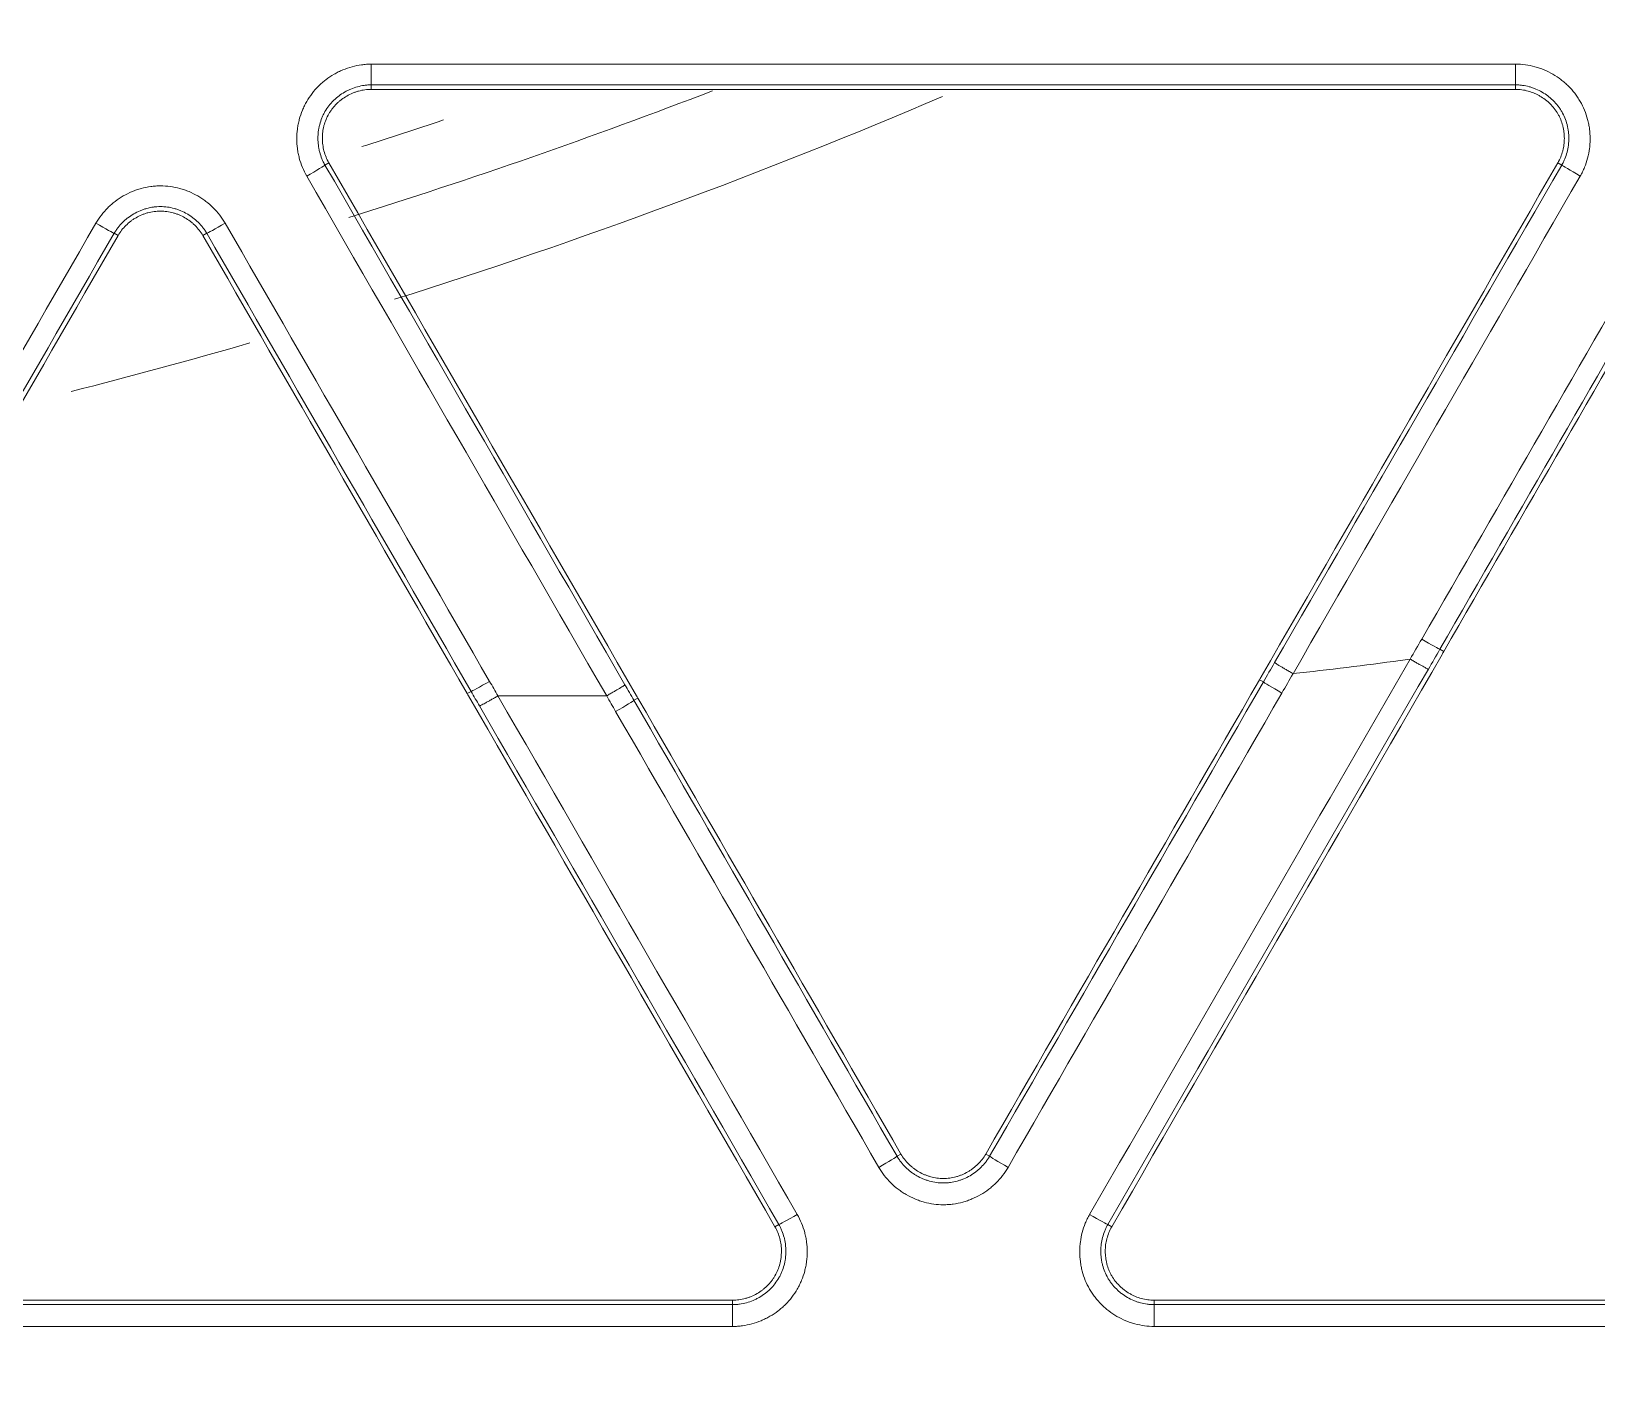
# Model space of a CAD drawing. Header units: inches. Extents: x 405346 to 489838, y -25612 to 14934.
# Drawn here: x 467276.38 to 467311.37, y 4169.78 to 4199.86 of the extents above; entities that cross this region are included whole.
import ezdxf

# ---------------------------------------------------------------- set-up
doc = ezdxf.new("R2010")
doc.units = ezdxf.units.IN
doc.header["$LTSCALE"] = 200
doc.header["$MEASUREMENT"] = 0
doc.layers.add('SS-EQ', color=2, linetype='Continuous', lineweight=20)

# ---------------------------------------------------------------- blocks, each defined once
blk = doc.blocks.new('4way무풍')
at = {"layer": 'SS-EQ'}
for p, q in [((39.708, -122.758), (39.708, -122.858)), ((65.283, -122.858), (65.283, -122.758)), ((38.76, -124.5), (38.674, -124.549)), ((66.317, -124.549), (66.23, -124.5)), ((34.049, -126.125), (33.962, -126.075)), ((36.031, -126.075), (35.945, -126.125)), ((63.594, -135.368), (63.681, -135.418)), ((59.648, -136.1), (59.562, -136.05)), ((41.941, -136.311), (41.854, -136.361)), ((45.579, -136.51), (45.666, -136.46)), ((51.461, -146.698), (51.547, -146.648)), ((53.443, -146.648), (53.529, -146.698)), ((48.732, -148.274), (48.819, -148.224)), ((56.172, -148.223), (56.258, -148.274)), ((47.784, -150.014), (47.784, -149.915)), ((57.206, -149.915), (57.206, -150.014))]:
    blk.add_line(p, q, dxfattribs=at)
for radius, start, end in [(131.692, 287.32191, 291.06737), (133.744, 287.50551, 293.10298), (130.269, 287.64834, 288.49319), (133.744, 284.28619, 286.05855)]:
    blk.add_arc((0, 0), radius, start, end, dxfattribs=at)
for centre, major_axis, ratio, start_param, end_param in [((39.708, -122.284), (0, 0.474), 0.004286, 3.1765, 4.689929), ((65.282, -122.284), (0, -0.474), 0.007271, 0.034908, 1.549578), ((38.263, -124.786), (-0.41, -0.237), 0.021992, 1.56276, 3.106678), ((66.727, -124.786), (-0.41, 0.237), 0.015119, 0.034911, 1.587946), ((33.552, -125.838), (-0.41, 0.237), 0.018567, 1.585556, 3.10668), ((36.441, -125.838), (-0.41, -0.237), 0.022134, 0.034915, 1.56241), ((63.184, -135.131), (0.41, -0.237), 0.017821, 4.729881, 6.248273), ((42.351, -136.074), (-0.41, -0.237), 0.024061, 0.034917, 1.561555), ((60.058, -136.336), (0.41, -0.237), 0.0184, 3.176505, 4.729735), ((45.169, -136.747), (0.41, 0.237), 0.024189, 4.703376, 6.248269), ((51.051, -146.934), (-0.41, -0.237), 0.025214, 1.561302, 3.106675), ((53.939, -146.934), (-0.41, 0.237), 0.020582, 0.034914, 1.588045), ((49.228, -147.986), (-0.41, -0.237), 0.025309, 0.034918, 1.561003), ((55.762, -147.986), (-0.41, 0.237), 0.020579, 1.588175, 3.106679), ((47.784, -150.488), (0, 0.474), 0.00394, 4.685152, 6.248323), ((57.206, -150.488), (0, -0.474), 0.00477, 1.543991, 3.106759)]:
    blk.add_ellipse(centre, major_axis=major_axis, ratio=ratio, start_param=start_param, end_param=end_param, dxfattribs=at)
for points, knots in [([(346.359, 0), (346.359, -27.812), (346.359, -55.624), (346.359, -97.341), (346.359, -111.247), (346.359, -139.059), (346.359, -152.965), (346.359, -180.777), (346.359, -194.683), (346.359, -222.494), (346.359, -236.4), (346.359, -257.259), (346.358, -264.212), (346.359, -272.903), (346.359, -274.641), (346.359, -277.249), (346.359, -278.118), (346.358, -279.856), (346.358, -280.725), (346.358, -282.029), (346.358, -282.463), (346.358, -283.333), (346.359, -283.767), (346.359, -284.419), (346.359, -284.636), (346.359, -285.071), (346.358, -285.288), (346.355, -285.723), (346.353, -285.94), (346.346, -286.374), (346.341, -286.592), (346.322, -287.243), (346.305, -287.678), (346.262, -288.546), (346.236, -288.98), (346.174, -289.849), (346.138, -290.283), (346.078, -290.934), (346.057, -291.151), (346.012, -291.585), (345.894, -292.666), (345.748, -293.741), (345.479, -295.45), (345.327, -296.299), (344.817, -298.834), (344.407, -300.505), (343.687, -302.982), (343.172, -304.624), (342.294, -307.059), (341.638, -308.663), (341.119, -309.858), (340.941, -310.256), (340.714, -310.751), (340.668, -310.85), (340.576, -311.047), (340.437, -311.343), (339.919, -312.422), (339.029, -314.158), (338.177, -315.66), (336.854, -317.881), (335.912, -319.32), (334.41, -321.418), (333.379, -322.796), (331.741, -324.801), (330.589, -326.095), (329.702, -327.051), (329.403, -327.366), (329.024, -327.758), (328.947, -327.836), (328.795, -327.992), (328.566, -328.224), (327.719, -329.07), (326.303, -330.412), (324.35, -332.111), (322.332, -333.722), (320.944, -334.738), (319.535, -335.724), (318.819, -336.202), (317.367, -337.13), (315.893, -338.028), (314.376, -338.866), (313.222, -339.473), (312.835, -339.671), (312.249, -339.963), (312.054, -340.059), (311.662, -340.249), (309.896, -341.094), (308.103, -341.848), (305.68, -342.75), (304.055, -343.316), (302.408, -343.813), (299.923, -344.506), (298.245, -344.898), (295.697, -345.382), (294.842, -345.525), (293.766, -345.682), (293.551, -345.712), (293.12, -345.771), (292.903, -345.799), (292.254, -345.88), (291.821, -345.929), (290.523, -346.062), (289.657, -346.132), (288.357, -346.21), (287.924, -346.232), (287.057, -346.265), (286.624, -346.277), (285.974, -346.288), (285.757, -346.291), (285.323, -346.293), (285.107, -346.294), (284.673, -346.294), (284.456, -346.294), (284.023, -346.294), (283.806, -346.293), (283.156, -346.293), (282.722, -346.293), (281.855, -346.293), (281.421, -346.293), (280.121, -346.293), (279.253, -346.294), (277.519, -346.294), (276.652, -346.294), (274.051, -346.294), (272.316, -346.294), (267.113, -346.294), (263.645, -346.293), (256.708, -346.293), (253.239, -346.294), (242.833, -346.294), (235.896, -346.294), (222.022, -346.294), (215.084, -346.294), (194.273, -346.294), (180.399, -346.294), (152.65, -346.294), (138.775, -346.294), (111.027, -346.294), (97.152, -346.294), (69.404, -346.294), (55.529, -346.294), (34.718, -346.294), (27.78, -346.294), (13.906, -346.294), (6.969, -346.294), (0.032, -346.294)], [0, 0, 0, 0, 0.125, 0.125, 0.1875, 0.1875, 0.25, 0.25, 0.3125, 0.3125, 0.375, 0.375, 0.40625, 0.40625, 0.414063, 0.414063, 0.417969, 0.417969, 0.421875, 0.421875, 0.423828, 0.423828, 0.425781, 0.425781, 0.426758, 0.426758, 0.427734, 0.427734, 0.428711, 0.428711, 0.429688, 0.429688, 0.431641, 0.431641, 0.433594, 0.433594, 0.435547, 0.435547, 0.436523, 0.436523, 0.4375, 0.441406, 0.441406, 0.445313, 0.445313, 0.453125, 0.453125, 0.457031, 0.460938, 0.464844, 0.464844, 0.466797, 0.466797, 0.467285, 0.467285, 0.467773, 0.46875, 0.472656, 0.476563, 0.476563, 0.484375, 0.484375, 0.488281, 0.492188, 0.496094, 0.496094, 0.498047, 0.498047, 0.498535, 0.498535, 0.499023, 0.5, 0.503906, 0.507813, 0.511719, 0.515625, 0.515625, 0.519531, 0.519531, 0.523438, 0.527344, 0.527344, 0.529297, 0.529297, 0.530273, 0.530273, 0.53125, 0.539063, 0.539063, 0.542969, 0.546875, 0.546875, 0.554688, 0.554688, 0.558594, 0.558594, 0.55957, 0.55957, 0.560547, 0.560547, 0.5625, 0.5625, 0.566406, 0.566406, 0.568359, 0.568359, 0.570313, 0.570313, 0.571289, 0.571289, 0.572266, 0.572266, 0.573242, 0.573242, 0.574219, 0.574219, 0.576172, 0.576172, 0.578125, 0.578125, 0.582031, 0.582031, 0.585938, 0.585938, 0.59375, 0.59375, 0.609375, 0.609375, 0.625, 0.625, 0.65625, 0.65625, 0.6875, 0.6875, 0.75, 0.75, 0.8125, 0.8125, 0.875, 0.875, 0.9375, 0.9375, 0.96875, 0.96875, 1, 1, 1, 1]), ([(0.032, -345.099), (6.961, -345.099), (13.891, -345.099), (27.75, -345.099), (34.679, -345.099), (55.467, -345.099), (69.326, -345.098), (97.044, -345.098), (110.903, -345.097), (138.621, -345.096), (152.48, -345.096), (180.197, -345.094), (194.056, -345.092), (214.845, -345.09), (221.774, -345.089), (235.633, -345.086), (242.562, -345.085), (256.421, -345.082), (263.351, -345.081), (272.013, -345.079), (273.745, -345.079), (276.343, -345.079), (277.21, -345.078), (278.942, -345.078), (279.808, -345.077), (281.107, -345.076), (281.541, -345.076), (282.407, -345.076), (282.84, -345.076), (283.706, -345.076), (284.139, -345.076), (284.789, -345.074), (285.005, -345.074), (285.438, -345.071), (285.655, -345.069), (286.304, -345.06), (286.737, -345.049), (287.602, -345.017), (288.034, -344.997), (289.33, -344.922), (290.194, -344.853), (291.488, -344.722), (291.92, -344.673), (292.566, -344.593), (292.782, -344.566), (293.212, -344.508), (294.286, -344.358), (295.351, -344.18), (297.891, -343.699), (299.563, -343.307), (302.039, -342.615), (303.679, -342.118), (305.297, -341.551), (307.709, -340.648), (309.296, -339.976), (311.056, -339.138), (311.349, -338.996), (311.641, -338.853), (311.836, -338.756), (311.933, -338.707), (312.418, -338.464), (312.803, -338.265), (313.951, -337.656), (314.704, -337.236), (316.19, -336.364), (316.921, -335.913), (318.363, -334.982), (319.073, -334.502), (320.472, -333.511), (321.849, -332.491), (323.849, -330.872), (325.784, -329.163), (327.03, -327.964), (327.795, -327.195), (327.947, -327.041), (328.25, -326.729), (328.401, -326.573), (328.849, -326.102), (329.145, -325.785), (330.019, -324.826), (331.153, -323.527), (332.763, -321.515), (333.776, -320.132), (334.759, -318.728), (335.235, -318.016), (336.157, -316.57), (336.603, -315.837), (337.465, -314.35), (338.296, -312.842), (339.065, -311.291), (339.481, -310.406), (339.527, -310.308), (339.618, -310.111), (339.754, -309.815), (340.065, -309.123), (340.322, -308.527), (340.821, -307.331), (341.451, -305.727), (342.288, -303.291), (342.776, -301.648), (343.454, -299.169), (343.836, -297.496), (344.302, -294.959), (344.439, -294.108), (344.619, -292.825), (344.702, -292.181), (344.786, -291.427), (344.82, -291.104), (344.842, -290.888), (344.853, -290.779), (344.946, -289.807), (345.01, -288.942), (345.078, -287.644), (345.096, -287.212), (345.116, -286.563), (345.122, -286.347), (345.13, -285.914), (345.133, -285.698), (345.138, -285.266), (345.139, -285.049), (345.14, -284.617), (345.14, -284.4), (345.141, -283.752), (345.141, -283.319), (345.141, -282.67), (345.141, -282.454), (345.141, -282.021), (345.141, -281.805), (345.142, -281.156), (345.142, -280.724), (345.143, -279.426), (345.143, -278.561), (345.144, -276.831), (345.144, -275.966), (345.145, -273.37), (345.145, -271.64), (345.146, -262.989), (345.148, -256.069), (345.152, -235.306), (345.154, -221.465), (345.157, -193.782), (345.159, -179.94), (345.161, -152.257), (345.161, -138.416), (345.162, -110.732), (345.163, -69.208), (345.164, -27.683), (345.164, 0)], [0, 0, 0, 0, 0.03125, 0.03125, 0.0625, 0.0625, 0.125, 0.125, 0.1875, 0.1875, 0.25, 0.25, 0.3125, 0.3125, 0.34375, 0.34375, 0.375, 0.375, 0.40625, 0.40625, 0.414063, 0.414063, 0.417969, 0.417969, 0.421875, 0.421875, 0.423828, 0.423828, 0.425781, 0.425781, 0.427734, 0.427734, 0.428711, 0.428711, 0.429688, 0.429688, 0.431641, 0.431641, 0.433594, 0.433594, 0.4375, 0.4375, 0.439453, 0.439453, 0.44043, 0.44043, 0.441406, 0.445313, 0.445313, 0.453125, 0.453125, 0.457031, 0.460938, 0.460938, 0.46875, 0.46875, 0.469727, 0.470215, 0.470215, 0.470703, 0.470703, 0.472656, 0.472656, 0.476563, 0.476563, 0.480469, 0.480469, 0.484375, 0.484375, 0.488281, 0.492188, 0.496094, 0.5, 0.5, 0.500977, 0.500977, 0.501953, 0.501953, 0.503906, 0.503906, 0.507813, 0.511719, 0.515625, 0.515625, 0.519531, 0.519531, 0.523438, 0.523438, 0.527344, 0.53125, 0.53125, 0.531738, 0.531738, 0.532227, 0.533203, 0.535156, 0.535156, 0.539063, 0.542969, 0.546875, 0.546875, 0.554688, 0.554688, 0.558594, 0.558594, 0.560547, 0.561523, 0.562012, 0.562012, 0.5625, 0.5625, 0.566406, 0.566406, 0.568359, 0.568359, 0.569336, 0.569336, 0.570313, 0.570313, 0.571289, 0.571289, 0.572266, 0.572266, 0.574219, 0.574219, 0.575195, 0.575195, 0.576172, 0.576172, 0.578125, 0.578125, 0.582031, 0.582031, 0.585938, 0.585938, 0.59375, 0.59375, 0.625, 0.625, 0.6875, 0.6875, 0.75, 0.75, 0.8125, 0.8125, 0.875, 1, 1, 1, 1]), ([(38.265, -124.797), (38.229, -124.733), (38.197, -124.668), (38.142, -124.534), (38.119, -124.465), (38.091, -124.36), (38.083, -124.324), (38.072, -124.271), (38.069, -124.252), (38.063, -124.216), (38.06, -124.198), (38.049, -124.108), (38.04, -123.963), (38.049, -123.818), (38.06, -123.728), (38.063, -123.71), (38.069, -123.673), (38.072, -123.655), (38.083, -123.602), (38.091, -123.566), (38.118, -123.461), (38.141, -123.393), (38.183, -123.292), (38.197, -123.259), (38.23, -123.193), (38.247, -123.161), (38.302, -123.066), (38.383, -122.946), (38.479, -122.837), (38.543, -122.773), (38.556, -122.76), (38.583, -122.735), (38.597, -122.723), (38.638, -122.687), (38.666, -122.664), (38.753, -122.598), (38.813, -122.558), (38.908, -122.503), (38.956, -122.477), (39.005, -122.454), (39.038, -122.439), (39.055, -122.431), (39.14, -122.396), (39.277, -122.349), (39.419, -122.32), (39.527, -122.305), (39.563, -122.301), (39.636, -122.296), (39.673, -122.295), (39.71, -122.295)], [0, 0, 0, 0, 0.0625, 0.0625, 0.125, 0.125, 0.15625, 0.15625, 0.171875, 0.171875, 0.1875, 0.1875, 0.25, 0.3125, 0.3125, 0.328125, 0.328125, 0.34375, 0.34375, 0.375, 0.375, 0.4375, 0.4375, 0.46875, 0.46875, 0.5, 0.5, 0.5625, 0.625, 0.625, 0.640625, 0.640625, 0.65625, 0.65625, 0.6875, 0.6875, 0.75, 0.75, 0.78125, 0.796875, 0.796875, 0.8125, 0.8125, 0.875, 0.9375, 0.9375, 0.96875, 0.96875, 1, 1, 1, 1]), ([(65.286, -122.294), (65.359, -122.294), (65.432, -122.299), (65.575, -122.319), (65.646, -122.333), (65.752, -122.362), (65.786, -122.372), (65.838, -122.39), (65.856, -122.396), (65.89, -122.409), (65.907, -122.416), (65.991, -122.451), (66.121, -122.516), (66.242, -122.596), (66.314, -122.652), (66.329, -122.663), (66.357, -122.686), (66.399, -122.721), (66.439, -122.758), (66.516, -122.835), (66.564, -122.889), (66.63, -122.975), (66.652, -123.005), (66.692, -123.065), (66.712, -123.097), (66.767, -123.191), (66.831, -123.322), (66.877, -123.459), (66.9, -123.547), (66.904, -123.565), (66.912, -123.601), (66.916, -123.619), (66.927, -123.672), (66.933, -123.708), (66.946, -123.816), (66.951, -123.889), (66.951, -123.998), (66.949, -124.052), (66.945, -124.107), (66.942, -124.143), (66.94, -124.161), (66.928, -124.252), (66.9, -124.395), (66.854, -124.532), (66.813, -124.633), (66.798, -124.666), (66.766, -124.732), (66.749, -124.764), (66.73, -124.796)], [0, 0, 0, 0, 0.0625, 0.0625, 0.125, 0.125, 0.15625, 0.15625, 0.171875, 0.171875, 0.1875, 0.1875, 0.25, 0.3125, 0.3125, 0.328125, 0.328125, 0.34375, 0.375, 0.375, 0.4375, 0.4375, 0.46875, 0.46875, 0.5, 0.5, 0.5625, 0.625, 0.625, 0.640625, 0.640625, 0.65625, 0.65625, 0.6875, 0.6875, 0.75, 0.75, 0.78125, 0.796875, 0.796875, 0.8125, 0.8125, 0.875, 0.9375, 0.9375, 0.96875, 0.96875, 1, 1, 1, 1]), ([(39.708, -122.758), (39.705, -122.758), (39.701, -122.758), (39.695, -122.758), (39.685, -122.758), (39.675, -122.758), (39.655, -122.759), (39.642, -122.76), (39.603, -122.762), (39.577, -122.765), (39.499, -122.776), (39.398, -122.797), (39.3, -122.831), (39.239, -122.856), (39.227, -122.861), (39.203, -122.872), (39.168, -122.889), (39.134, -122.908), (39.066, -122.947), (39.023, -122.975), (38.961, -123.023), (38.941, -123.039), (38.901, -123.073), (38.882, -123.091), (38.826, -123.146), (38.792, -123.185), (38.728, -123.267), (38.699, -123.31), (38.66, -123.378), (38.648, -123.401), (38.625, -123.448), (38.614, -123.472), (38.585, -123.544), (38.569, -123.593), (38.549, -123.669), (38.54, -123.707), (38.533, -123.745), (38.529, -123.771), (38.527, -123.784), (38.519, -123.849), (38.513, -123.953), (38.519, -124.056), (38.529, -124.134), (38.533, -124.16), (38.543, -124.211), (38.549, -124.237), (38.569, -124.312), (38.585, -124.361), (38.615, -124.433), (38.631, -124.469), (38.651, -124.509), (38.662, -124.529), (38.667, -124.538), (38.67, -124.544), (38.672, -124.547), (38.674, -124.549)], [0, 0, 0, 0, 0.003906, 0.003906, 0.007812, 0.015625, 0.015625, 0.03125, 0.03125, 0.0625, 0.0625, 0.125, 0.1875, 0.1875, 0.203125, 0.203125, 0.21875, 0.25, 0.25, 0.3125, 0.3125, 0.34375, 0.34375, 0.375, 0.375, 0.4375, 0.4375, 0.5, 0.5, 0.53125, 0.53125, 0.5625, 0.5625, 0.625, 0.625, 0.65625, 0.671875, 0.671875, 0.6875, 0.6875, 0.75, 0.8125, 0.8125, 0.84375, 0.84375, 0.875, 0.875, 0.9375, 0.9375, 0.96875, 0.984375, 0.992188, 0.996094, 0.996094, 1, 1, 1, 1]), ([(66.317, -124.549), (66.318, -124.547), (66.32, -124.544), (66.323, -124.538), (66.328, -124.529), (66.333, -124.521), (66.342, -124.503), (66.348, -124.492), (66.365, -124.456), (66.376, -124.432), (66.405, -124.36), (66.438, -124.262), (66.458, -124.16), (66.466, -124.095), (66.467, -124.082), (66.47, -124.056), (66.471, -124.043), (66.473, -124.003), (66.474, -123.978), (66.474, -123.9), (66.471, -123.848), (66.461, -123.771), (66.457, -123.745), (66.447, -123.693), (66.441, -123.668), (66.421, -123.592), (66.405, -123.543), (66.366, -123.447), (66.343, -123.4), (66.304, -123.332), (66.29, -123.31), (66.261, -123.267), (66.245, -123.246), (66.198, -123.184), (66.163, -123.145), (66.108, -123.091), (66.079, -123.064), (66.049, -123.039), (66.029, -123.022), (66.019, -123.014), (65.967, -122.975), (65.88, -122.917), (65.787, -122.871), (65.715, -122.841), (65.69, -122.831), (65.641, -122.814), (65.616, -122.806), (65.541, -122.786), (65.49, -122.775), (65.413, -122.765), (65.374, -122.761), (65.328, -122.759), (65.306, -122.758), (65.296, -122.758), (65.289, -122.758), (65.286, -122.758), (65.283, -122.758)], [0, 0, 0, 0, 0.003906, 0.003906, 0.007812, 0.015625, 0.015625, 0.03125, 0.03125, 0.0625, 0.0625, 0.125, 0.1875, 0.1875, 0.203125, 0.203125, 0.21875, 0.21875, 0.25, 0.25, 0.3125, 0.3125, 0.34375, 0.34375, 0.375, 0.375, 0.4375, 0.4375, 0.5, 0.5, 0.53125, 0.53125, 0.5625, 0.5625, 0.625, 0.625, 0.65625, 0.671875, 0.671875, 0.6875, 0.6875, 0.75, 0.8125, 0.8125, 0.84375, 0.84375, 0.875, 0.875, 0.9375, 0.9375, 0.96875, 0.984375, 0.992187, 0.996094, 0.996094, 1, 1, 1, 1]), ([(38.76, -124.5), (38.736, -124.458), (38.715, -124.415), (38.679, -124.326), (38.649, -124.236), (38.631, -124.143), (38.622, -124.071), (38.619, -124.047), (38.616, -124), (38.616, -123.976), (38.616, -123.904), (38.619, -123.857), (38.628, -123.786), (38.631, -123.763), (38.641, -123.715), (38.646, -123.692), (38.664, -123.623), (38.694, -123.532), (38.736, -123.447), (38.772, -123.385), (38.785, -123.364), (38.812, -123.324), (38.826, -123.305), (38.869, -123.249), (38.901, -123.213), (38.951, -123.163), (38.978, -123.139), (39.005, -123.116), (39.024, -123.101), (39.033, -123.093), (39.081, -123.057), (39.16, -123.004), (39.246, -122.962), (39.312, -122.934), (39.334, -122.926), (39.38, -122.91), (39.402, -122.903), (39.471, -122.884), (39.518, -122.874), (39.612, -122.861), (39.66, -122.858), (39.708, -122.858)], [0, 0, 0, 0, 0.0625, 0.0625, 0.125, 0.1875, 0.1875, 0.21875, 0.21875, 0.25, 0.25, 0.3125, 0.3125, 0.34375, 0.34375, 0.375, 0.375, 0.4375, 0.5, 0.5, 0.53125, 0.53125, 0.5625, 0.5625, 0.625, 0.625, 0.65625, 0.671875, 0.671875, 0.6875, 0.6875, 0.75, 0.8125, 0.8125, 0.84375, 0.84375, 0.875, 0.875, 0.9375, 0.9375, 1, 1, 1, 1]), ([(65.283, -122.858), (65.331, -122.858), (65.379, -122.861), (65.473, -122.874), (65.566, -122.894), (65.657, -122.925), (65.712, -122.948), (65.723, -122.953), (65.745, -122.963), (65.777, -122.978), (65.809, -122.995), (65.87, -123.031), (65.91, -123.057), (65.967, -123.1), (65.985, -123.115), (66.022, -123.147), (66.039, -123.163), (66.09, -123.214), (66.153, -123.285), (66.206, -123.364), (66.242, -123.426), (66.254, -123.447), (66.275, -123.49), (66.284, -123.512), (66.311, -123.578), (66.326, -123.623), (66.344, -123.692), (66.352, -123.727), (66.358, -123.762), (66.362, -123.786), (66.364, -123.798), (66.372, -123.858), (66.378, -123.953), (66.372, -124.048), (66.363, -124.119), (66.359, -124.142), (66.35, -124.19), (66.344, -124.213), (66.326, -124.282), (66.311, -124.327), (66.275, -124.415), (66.254, -124.458), (66.23, -124.5)], [0, 0, 0, 0, 0.0625, 0.0625, 0.125, 0.1875, 0.1875, 0.203125, 0.203125, 0.21875, 0.25, 0.25, 0.3125, 0.3125, 0.34375, 0.34375, 0.375, 0.375, 0.4375, 0.5, 0.5, 0.53125, 0.53125, 0.5625, 0.5625, 0.625, 0.625, 0.65625, 0.671875, 0.671875, 0.6875, 0.6875, 0.75, 0.8125, 0.8125, 0.84375, 0.84375, 0.875, 0.875, 0.9375, 0.9375, 1, 1, 1, 1]), ([(33.554, -125.849), (33.591, -125.786), (33.631, -125.725), (33.72, -125.611), (33.768, -125.556), (33.845, -125.48), (33.872, -125.455), (33.913, -125.419), (33.927, -125.407), (33.956, -125.384), (33.97, -125.372), (34.042, -125.317), (34.163, -125.237), (34.293, -125.172), (34.378, -125.137), (34.395, -125.13), (34.429, -125.117), (34.446, -125.111), (34.498, -125.093), (34.532, -125.083), (34.637, -125.054), (34.708, -125.04), (34.816, -125.025), (34.852, -125.021), (34.925, -125.016), (34.962, -125.015), (35.071, -125.015), (35.216, -125.025), (35.358, -125.054), (35.446, -125.078), (35.464, -125.083), (35.499, -125.094), (35.516, -125.099), (35.568, -125.117), (35.602, -125.13), (35.703, -125.172), (35.767, -125.204), (35.862, -125.258), (35.908, -125.287), (35.953, -125.318), (35.983, -125.339), (35.998, -125.35), (36.07, -125.406), (36.18, -125.501), (36.276, -125.609), (36.343, -125.696), (36.364, -125.725), (36.405, -125.786), (36.425, -125.817), (36.443, -125.849)], [0, 0, 0, 0, 0.0625, 0.0625, 0.125, 0.125, 0.15625, 0.15625, 0.171875, 0.171875, 0.1875, 0.1875, 0.25, 0.3125, 0.3125, 0.328125, 0.328125, 0.34375, 0.34375, 0.375, 0.375, 0.4375, 0.4375, 0.46875, 0.46875, 0.5, 0.5, 0.5625, 0.625, 0.625, 0.640625, 0.640625, 0.65625, 0.65625, 0.6875, 0.6875, 0.75, 0.75, 0.78125, 0.796875, 0.796875, 0.8125, 0.8125, 0.875, 0.9375, 0.9375, 0.96875, 0.96875, 1, 1, 1, 1]), ([(36.031, -126.075), (36.03, -126.072), (36.028, -126.069), (36.025, -126.064), (36.019, -126.055), (36.014, -126.047), (36.004, -126.03), (35.997, -126.019), (35.975, -125.986), (35.959, -125.965), (35.912, -125.904), (35.843, -125.826), (35.764, -125.758), (35.712, -125.718), (35.701, -125.711), (35.68, -125.695), (35.648, -125.673), (35.615, -125.653), (35.547, -125.614), (35.501, -125.591), (35.429, -125.561), (35.404, -125.551), (35.355, -125.534), (35.33, -125.526), (35.254, -125.506), (35.203, -125.495), (35.101, -125.481), (35.049, -125.478), (34.971, -125.478), (34.944, -125.479), (34.892, -125.482), (34.866, -125.485), (34.789, -125.495), (34.738, -125.506), (34.663, -125.526), (34.626, -125.538), (34.589, -125.551), (34.565, -125.561), (34.552, -125.566), (34.492, -125.591), (34.399, -125.637), (34.312, -125.695), (34.25, -125.742), (34.23, -125.758), (34.19, -125.793), (34.171, -125.811), (34.116, -125.866), (34.081, -125.904), (34.034, -125.966), (34.011, -125.997), (33.986, -126.036), (33.974, -126.055), (33.969, -126.064), (33.966, -126.069), (33.964, -126.072), (33.962, -126.075)], [0, 0, 0, 0, 0.003906, 0.003906, 0.007812, 0.015625, 0.015625, 0.03125, 0.03125, 0.0625, 0.0625, 0.125, 0.1875, 0.1875, 0.203125, 0.203125, 0.21875, 0.25, 0.25, 0.3125, 0.3125, 0.34375, 0.34375, 0.375, 0.375, 0.4375, 0.4375, 0.5, 0.5, 0.53125, 0.53125, 0.5625, 0.5625, 0.625, 0.625, 0.65625, 0.671875, 0.671875, 0.6875, 0.6875, 0.75, 0.8125, 0.8125, 0.84375, 0.84375, 0.875, 0.875, 0.9375, 0.9375, 0.96875, 0.984375, 0.992187, 0.996094, 0.996094, 1, 1, 1, 1]), ([(34.049, -126.125), (34.073, -126.083), (34.1, -126.043), (34.159, -125.968), (34.222, -125.897), (34.294, -125.835), (34.351, -125.791), (34.37, -125.777), (34.41, -125.751), (34.431, -125.738), (34.492, -125.702), (34.535, -125.681), (34.601, -125.654), (34.623, -125.645), (34.669, -125.63), (34.692, -125.622), (34.761, -125.604), (34.854, -125.585), (34.949, -125.578), (35.021, -125.578), (35.045, -125.579), (35.093, -125.582), (35.117, -125.585), (35.187, -125.594), (35.234, -125.604), (35.302, -125.623), (35.336, -125.633), (35.37, -125.646), (35.393, -125.654), (35.404, -125.659), (35.459, -125.682), (35.545, -125.724), (35.624, -125.777), (35.681, -125.82), (35.699, -125.835), (35.736, -125.867), (35.753, -125.883), (35.804, -125.933), (35.836, -125.969), (35.894, -126.044), (35.92, -126.083), (35.945, -126.125)], [0, 0, 0, 0, 0.0625, 0.0625, 0.125, 0.1875, 0.1875, 0.21875, 0.21875, 0.25, 0.25, 0.3125, 0.3125, 0.34375, 0.34375, 0.375, 0.375, 0.4375, 0.5, 0.5, 0.53125, 0.53125, 0.5625, 0.5625, 0.625, 0.625, 0.65625, 0.671875, 0.671875, 0.6875, 0.6875, 0.75, 0.8125, 0.8125, 0.84375, 0.84375, 0.875, 0.875, 0.9375, 0.9375, 1, 1, 1, 1]), ([(59.898, -135.666), (59.899, -135.667), (59.902, -135.67), (59.914, -135.678), (59.922, -135.683), (59.943, -135.697), (59.956, -135.705), (59.986, -135.723), (60.004, -135.734), (60.042, -135.757), (60.063, -135.769), (60.107, -135.796), (60.131, -135.81), (60.18, -135.838), (60.206, -135.853), (60.258, -135.884), (60.285, -135.899), (60.311, -135.914)], [0, 0, 0, 0, 0.125, 0.125, 0.25, 0.25, 0.375, 0.375, 0.5, 0.5, 0.625, 0.625, 0.75, 0.75, 0.875, 0.875, 1, 1, 1, 1]), ([(62.929, -135.589), (62.855, -135.599), (61.984, -135.72), (61.112, -135.827), (60.311, -135.914)], [0, 0, 0, 0, 0.08431, 1, 1, 1, 1]), ([(62.928, -135.59), (62.954, -135.605), (62.98, -135.62), (63.031, -135.649), (63.056, -135.663), (63.104, -135.69), (63.127, -135.704), (63.171, -135.728), (63.191, -135.739), (63.229, -135.76), (63.246, -135.769), (63.276, -135.786), (63.289, -135.793), (63.31, -135.804), (63.319, -135.808), (63.331, -135.814), (63.334, -135.815), (63.335, -135.815)], [0, 0, 0, 0, 0.125, 0.125, 0.25, 0.25, 0.375, 0.375, 0.5, 0.5, 0.625, 0.625, 0.75, 0.75, 0.875, 0.875, 1, 1, 1, 1]), ([(60.312, -135.914), (60.312, -135.914), (60.311, -135.914), (60.228, -136.059), (60.145, -136.203), (60.061, -136.348)], [0, 0, 0, 0, 0.000079, 0.000079, 1, 1, 1, 1]), ([(42.128, -136.636), (42.13, -136.636), (42.133, -136.635), (42.146, -136.629), (42.155, -136.625), (42.176, -136.614), (42.189, -136.607), (42.22, -136.591), (42.237, -136.582), (42.275, -136.561), (42.296, -136.549), (42.34, -136.525), (42.363, -136.512), (42.412, -136.485), (42.437, -136.47), (42.488, -136.441), (42.514, -136.426), (42.54, -136.411)], [0, 0, 0, 0, 0.125, 0.125, 0.25, 0.25, 0.375, 0.375, 0.5, 0.5, 0.625, 0.625, 0.75, 0.75, 0.875, 0.875, 1, 1, 1, 1]), ([(44.97, -136.411), (44.744, -136.411), (43.934, -136.411), (43.124, -136.411), (42.54, -136.411)], [0, 0, 0, 0, 0.279827, 1, 1, 1, 1]), ([(45.378, -136.162), (45.378, -136.164), (45.375, -136.166), (45.364, -136.174), (45.355, -136.18), (45.335, -136.193), (45.322, -136.202), (45.292, -136.22), (45.275, -136.231), (45.237, -136.254), (45.217, -136.266), (45.172, -136.292), (45.149, -136.306), (45.1, -136.335), (45.075, -136.35), (45.023, -136.38), (44.997, -136.396), (44.97, -136.411)], [0, 0, 0, 0, 0.125, 0.125, 0.25, 0.25, 0.375, 0.375, 0.5, 0.5, 0.625, 0.625, 0.75, 0.75, 0.875, 0.875, 1, 1, 1, 1]), ([(45.171, -136.759), (45.104, -136.643), (45.037, -136.527), (44.97, -136.411), (44.97, -136.411), (44.97, -136.411)], [0, 0, 0, 0, 0.999901, 0.999901, 1, 1, 1, 1]), ([(53.942, -146.947), (53.905, -147.01), (53.864, -147.071), (53.776, -147.185), (53.728, -147.24), (53.651, -147.316), (53.624, -147.341), (53.582, -147.377), (53.568, -147.389), (53.54, -147.412), (53.526, -147.424), (53.453, -147.479), (53.333, -147.559), (53.203, -147.624), (53.118, -147.659), (53.101, -147.666), (53.067, -147.679), (53.05, -147.685), (52.998, -147.703), (52.963, -147.713), (52.858, -147.742), (52.788, -147.756), (52.68, -147.771), (52.644, -147.775), (52.571, -147.78), (52.534, -147.781), (52.424, -147.781), (52.28, -147.771), (52.138, -147.742), (52.05, -147.718), (52.032, -147.713), (51.997, -147.702), (51.98, -147.697), (51.928, -147.679), (51.894, -147.666), (51.793, -147.624), (51.728, -147.592), (51.634, -147.537), (51.588, -147.509), (51.543, -147.478), (51.513, -147.456), (51.498, -147.446), (51.425, -147.39), (51.316, -147.295), (51.22, -147.186), (51.153, -147.1), (51.132, -147.071), (51.091, -147.01), (51.071, -146.979), (51.053, -146.947)], [0, 0, 0, 0, 0.0625, 0.0625, 0.125, 0.125, 0.15625, 0.15625, 0.171875, 0.171875, 0.1875, 0.1875, 0.25, 0.3125, 0.3125, 0.328125, 0.328125, 0.34375, 0.34375, 0.375, 0.375, 0.4375, 0.4375, 0.46875, 0.46875, 0.5, 0.5, 0.5625, 0.625, 0.625, 0.640625, 0.640625, 0.65625, 0.65625, 0.6875, 0.6875, 0.75, 0.75, 0.78125, 0.796875, 0.796875, 0.8125, 0.8125, 0.875, 0.9375, 0.9375, 0.96875, 0.96875, 1, 1, 1, 1]), ([(51.461, -146.698), (51.463, -146.701), (51.464, -146.704), (51.468, -146.709), (51.473, -146.718), (51.478, -146.726), (51.488, -146.743), (51.495, -146.754), (51.518, -146.786), (51.533, -146.808), (51.581, -146.869), (51.65, -146.946), (51.728, -147.014), (51.78, -147.054), (51.791, -147.062), (51.812, -147.077), (51.844, -147.099), (51.878, -147.12), (51.945, -147.159), (51.991, -147.182), (52.063, -147.212), (52.088, -147.221), (52.137, -147.238), (52.162, -147.246), (52.238, -147.267), (52.289, -147.277), (52.391, -147.291), (52.443, -147.295), (52.521, -147.295), (52.548, -147.294), (52.6, -147.29), (52.626, -147.287), (52.703, -147.277), (52.754, -147.266), (52.829, -147.246), (52.866, -147.234), (52.903, -147.221), (52.927, -147.212), (52.939, -147.207), (53, -147.182), (53.093, -147.135), (53.179, -147.078), (53.241, -147.031), (53.262, -147.014), (53.301, -146.98), (53.321, -146.962), (53.376, -146.907), (53.41, -146.868), (53.458, -146.807), (53.481, -146.775), (53.506, -146.737), (53.518, -146.718), (53.523, -146.709), (53.526, -146.703), (53.528, -146.701), (53.529, -146.698)], [0, 0, 0, 0, 0.003906, 0.003906, 0.007812, 0.015625, 0.015625, 0.03125, 0.03125, 0.0625, 0.0625, 0.125, 0.1875, 0.1875, 0.203125, 0.203125, 0.21875, 0.25, 0.25, 0.3125, 0.3125, 0.34375, 0.34375, 0.375, 0.375, 0.4375, 0.4375, 0.5, 0.5, 0.53125, 0.53125, 0.5625, 0.5625, 0.625, 0.625, 0.65625, 0.671875, 0.671875, 0.6875, 0.6875, 0.75, 0.8125, 0.8125, 0.84375, 0.84375, 0.875, 0.875, 0.9375, 0.9375, 0.96875, 0.984375, 0.992187, 0.996094, 0.996094, 1, 1, 1, 1]), ([(53.443, -146.648), (53.419, -146.69), (53.392, -146.73), (53.333, -146.805), (53.27, -146.876), (53.198, -146.939), (53.141, -146.982), (53.122, -146.996), (53.082, -147.023), (53.061, -147.035), (53, -147.071), (52.957, -147.092), (52.891, -147.12), (52.869, -147.128), (52.823, -147.144), (52.8, -147.151), (52.731, -147.17), (52.638, -147.189), (52.543, -147.195), (52.471, -147.195), (52.447, -147.194), (52.399, -147.191), (52.375, -147.189), (52.305, -147.179), (52.258, -147.169), (52.19, -147.15), (52.156, -147.14), (52.122, -147.128), (52.099, -147.119), (52.088, -147.115), (52.033, -147.091), (51.948, -147.049), (51.868, -146.996), (51.811, -146.953), (51.793, -146.938), (51.756, -146.906), (51.739, -146.89), (51.688, -146.84), (51.656, -146.804), (51.598, -146.729), (51.572, -146.69), (51.547, -146.648)], [0, 0, 0, 0, 0.0625, 0.0625, 0.125, 0.1875, 0.1875, 0.21875, 0.21875, 0.25, 0.25, 0.3125, 0.3125, 0.34375, 0.34375, 0.375, 0.375, 0.4375, 0.5, 0.5, 0.53125, 0.53125, 0.5625, 0.5625, 0.625, 0.625, 0.65625, 0.671875, 0.671875, 0.6875, 0.6875, 0.75, 0.8125, 0.8125, 0.84375, 0.84375, 0.875, 0.875, 0.9375, 0.9375, 1, 1, 1, 1]), ([(47.784, -150.014), (47.787, -150.014), (47.791, -150.014), (47.797, -150.014), (47.807, -150.014), (47.817, -150.014), (47.837, -150.013), (47.85, -150.013), (47.889, -150.01), (47.915, -150.007), (47.993, -149.997), (48.094, -149.976), (48.192, -149.942), (48.253, -149.916), (48.265, -149.911), (48.288, -149.9), (48.324, -149.883), (48.358, -149.865), (48.426, -149.826), (48.469, -149.797), (48.531, -149.75), (48.551, -149.733), (48.591, -149.699), (48.61, -149.681), (48.666, -149.626), (48.7, -149.587), (48.763, -149.505), (48.792, -149.462), (48.832, -149.394), (48.844, -149.371), (48.867, -149.324), (48.878, -149.3), (48.907, -149.228), (48.923, -149.179), (48.943, -149.104), (48.952, -149.066), (48.958, -149.028), (48.963, -149.002), (48.964, -148.989), (48.973, -148.924), (48.979, -148.82), (48.973, -148.717), (48.963, -148.639), (48.959, -148.613), (48.949, -148.562), (48.943, -148.536), (48.923, -148.461), (48.907, -148.412), (48.877, -148.34), (48.862, -148.304), (48.841, -148.264), (48.83, -148.243), (48.825, -148.235), (48.822, -148.229), (48.82, -148.226), (48.819, -148.224)], [0, 0, 0, 0, 0.003906, 0.003906, 0.007812, 0.015625, 0.015625, 0.03125, 0.03125, 0.0625, 0.0625, 0.125, 0.1875, 0.1875, 0.203125, 0.203125, 0.21875, 0.25, 0.25, 0.3125, 0.3125, 0.34375, 0.34375, 0.375, 0.375, 0.4375, 0.4375, 0.5, 0.5, 0.53125, 0.53125, 0.5625, 0.5625, 0.625, 0.625, 0.65625, 0.671875, 0.671875, 0.6875, 0.6875, 0.75, 0.8125, 0.8125, 0.84375, 0.84375, 0.875, 0.875, 0.9375, 0.9375, 0.96875, 0.984375, 0.992187, 0.996094, 0.996094, 1, 1, 1, 1]), ([(48.732, -148.274), (48.756, -148.315), (48.777, -148.359), (48.813, -148.447), (48.843, -148.537), (48.861, -148.631), (48.87, -148.702), (48.873, -148.726), (48.876, -148.774), (48.876, -148.797), (48.876, -148.869), (48.873, -148.916), (48.864, -148.987), (48.861, -149.011), (48.851, -149.058), (48.846, -149.081), (48.828, -149.151), (48.798, -149.241), (48.756, -149.326), (48.72, -149.389), (48.707, -149.409), (48.68, -149.449), (48.667, -149.468), (48.623, -149.524), (48.591, -149.56), (48.541, -149.61), (48.514, -149.634), (48.487, -149.657), (48.468, -149.673), (48.459, -149.68), (48.411, -149.716), (48.332, -149.769), (48.246, -149.811), (48.18, -149.839), (48.158, -149.848), (48.112, -149.863), (48.09, -149.87), (48.021, -149.889), (47.974, -149.899), (47.88, -149.912), (47.832, -149.915), (47.784, -149.915)], [0, 0, 0, 0, 0.0625, 0.0625, 0.125, 0.1875, 0.1875, 0.21875, 0.21875, 0.25, 0.25, 0.3125, 0.3125, 0.34375, 0.34375, 0.375, 0.375, 0.4375, 0.5, 0.5, 0.53125, 0.53125, 0.5625, 0.5625, 0.625, 0.625, 0.65625, 0.671875, 0.671875, 0.6875, 0.6875, 0.75, 0.8125, 0.8125, 0.84375, 0.84375, 0.875, 0.875, 0.9375, 0.9375, 1, 1, 1, 1]), ([(49.23, -147.999), (49.267, -148.063), (49.299, -148.128), (49.354, -148.262), (49.377, -148.331), (49.405, -148.436), (49.413, -148.471), (49.424, -148.525), (49.427, -148.543), (49.433, -148.58), (49.435, -148.598), (49.447, -148.688), (49.456, -148.832), (49.447, -148.977), (49.435, -149.068), (49.433, -149.086), (49.427, -149.122), (49.424, -149.14), (49.413, -149.194), (49.405, -149.229), (49.377, -149.334), (49.354, -149.403), (49.313, -149.504), (49.298, -149.537), (49.266, -149.602), (49.249, -149.635), (49.194, -149.73), (49.113, -149.85), (49.017, -149.959), (48.953, -150.023), (48.939, -150.036), (48.913, -150.061), (48.899, -150.073), (48.858, -150.109), (48.829, -150.132), (48.743, -150.198), (48.682, -150.238), (48.588, -150.293), (48.54, -150.319), (48.491, -150.342), (48.457, -150.357), (48.441, -150.365), (48.356, -150.4), (48.219, -150.447), (48.077, -150.476), (47.969, -150.491), (47.933, -150.495), (47.859, -150.5), (47.823, -150.501), (47.786, -150.501)], [0, 0, 0, 0, 0.0625, 0.0625, 0.125, 0.125, 0.15625, 0.15625, 0.171875, 0.171875, 0.1875, 0.1875, 0.25, 0.3125, 0.3125, 0.328125, 0.328125, 0.34375, 0.34375, 0.375, 0.375, 0.4375, 0.4375, 0.46875, 0.46875, 0.5, 0.5, 0.5625, 0.625, 0.625, 0.640625, 0.640625, 0.65625, 0.65625, 0.6875, 0.6875, 0.75, 0.75, 0.78125, 0.796875, 0.796875, 0.8125, 0.8125, 0.875, 0.9375, 0.9375, 0.96875, 0.96875, 1, 1, 1, 1]), ([(57.208, -150.501), (57.135, -150.501), (57.062, -150.496), (56.919, -150.476), (56.848, -150.462), (56.743, -150.433), (56.708, -150.423), (56.656, -150.405), (56.639, -150.399), (56.604, -150.386), (56.587, -150.379), (56.503, -150.344), (56.374, -150.279), (56.253, -150.199), (56.18, -150.143), (56.165, -150.132), (56.137, -150.109), (56.095, -150.074), (56.055, -150.037), (55.978, -149.96), (55.93, -149.906), (55.864, -149.82), (55.842, -149.79), (55.802, -149.73), (55.782, -149.699), (55.727, -149.604), (55.664, -149.473), (55.618, -149.336), (55.594, -149.248), (55.59, -149.23), (55.582, -149.194), (55.578, -149.176), (55.568, -149.123), (55.562, -149.087), (55.548, -148.979), (55.543, -148.906), (55.543, -148.798), (55.545, -148.743), (55.549, -148.689), (55.553, -148.652), (55.555, -148.634), (55.566, -148.543), (55.594, -148.401), (55.64, -148.263), (55.681, -148.162), (55.696, -148.129), (55.728, -148.063), (55.746, -148.031), (55.764, -147.999)], [0, 0, 0, 0, 0.0625, 0.0625, 0.125, 0.125, 0.15625, 0.15625, 0.171875, 0.171875, 0.1875, 0.1875, 0.25, 0.3125, 0.3125, 0.328125, 0.328125, 0.34375, 0.375, 0.375, 0.4375, 0.4375, 0.46875, 0.46875, 0.5, 0.5, 0.5625, 0.625, 0.625, 0.640625, 0.640625, 0.65625, 0.65625, 0.6875, 0.6875, 0.75, 0.75, 0.78125, 0.796875, 0.796875, 0.8125, 0.8125, 0.875, 0.9375, 0.9375, 0.96875, 0.96875, 1, 1, 1, 1]), ([(56.172, -148.223), (56.17, -148.226), (56.168, -148.229), (56.165, -148.235), (56.16, -148.243), (56.156, -148.252), (56.146, -148.27), (56.14, -148.281), (56.123, -148.317), (56.113, -148.34), (56.083, -148.413), (56.051, -148.511), (56.031, -148.613), (56.023, -148.678), (56.021, -148.691), (56.019, -148.717), (56.018, -148.73), (56.015, -148.769), (56.014, -148.795), (56.015, -148.873), (56.018, -148.925), (56.028, -149.002), (56.032, -149.028), (56.042, -149.079), (56.048, -149.105), (56.067, -149.181), (56.084, -149.23), (56.123, -149.326), (56.146, -149.372), (56.185, -149.44), (56.199, -149.463), (56.228, -149.506), (56.243, -149.527), (56.291, -149.588), (56.325, -149.627), (56.381, -149.682), (56.409, -149.708), (56.439, -149.734), (56.46, -149.75), (56.47, -149.758), (56.522, -149.798), (56.609, -149.855), (56.702, -149.902), (56.774, -149.932), (56.798, -149.941), (56.848, -149.958), (56.873, -149.966), (56.948, -149.986), (56.999, -149.997), (57.076, -150.007), (57.115, -150.011), (57.16, -150.014), (57.183, -150.014), (57.193, -150.014), (57.2, -150.014), (57.203, -150.014), (57.206, -150.014)], [0, 0, 0, 0, 0.003906, 0.003906, 0.007813, 0.015625, 0.015625, 0.03125, 0.03125, 0.0625, 0.0625, 0.125, 0.1875, 0.1875, 0.203125, 0.203125, 0.21875, 0.21875, 0.25, 0.25, 0.3125, 0.3125, 0.34375, 0.34375, 0.375, 0.375, 0.4375, 0.4375, 0.5, 0.5, 0.53125, 0.53125, 0.5625, 0.5625, 0.625, 0.625, 0.65625, 0.671875, 0.671875, 0.6875, 0.6875, 0.75, 0.8125, 0.8125, 0.84375, 0.84375, 0.875, 0.875, 0.9375, 0.9375, 0.96875, 0.984375, 0.992187, 0.996094, 0.996094, 1, 1, 1, 1]), ([(57.206, -149.915), (57.158, -149.915), (57.11, -149.912), (57.015, -149.899), (56.922, -149.88), (56.832, -149.849), (56.777, -149.825), (56.766, -149.821), (56.744, -149.811), (56.712, -149.795), (56.68, -149.778), (56.618, -149.743), (56.579, -149.716), (56.522, -149.673), (56.503, -149.658), (56.467, -149.626), (56.449, -149.61), (56.399, -149.559), (56.335, -149.488), (56.282, -149.409), (56.246, -149.347), (56.235, -149.326), (56.214, -149.283), (56.204, -149.261), (56.177, -149.195), (56.162, -149.15), (56.144, -149.081), (56.137, -149.046), (56.13, -149.011), (56.127, -148.987), (56.125, -148.975), (56.117, -148.916), (56.111, -148.821), (56.117, -148.726), (56.126, -148.655), (56.13, -148.631), (56.139, -148.584), (56.144, -148.56), (56.163, -148.491), (56.178, -148.446), (56.213, -148.358), (56.234, -148.315), (56.258, -148.274)], [0, 0, 0, 0, 0.0625, 0.0625, 0.125, 0.1875, 0.1875, 0.203125, 0.203125, 0.21875, 0.25, 0.25, 0.3125, 0.3125, 0.34375, 0.34375, 0.375, 0.375, 0.4375, 0.5, 0.5, 0.53125, 0.53125, 0.5625, 0.5625, 0.625, 0.625, 0.65625, 0.671875, 0.671875, 0.6875, 0.6875, 0.75, 0.8125, 0.8125, 0.84375, 0.84375, 0.875, 0.875, 0.9375, 0.9375, 1, 1, 1, 1])]:
    blk.add_open_spline(points, degree=3, knots=knots, dxfattribs=at)
for points in [[(39.71, -122.295), (48.235, -122.295), (56.761, -122.295), (65.286, -122.294)], [(65.283, -122.758), (56.758, -122.758), (48.233, -122.758), (39.708, -122.758)], [(65.283, -122.858), (56.758, -122.858), (48.233, -122.858), (39.708, -122.858)], [(38.674, -124.549), (40.909, -128.421), (43.144, -132.292), (45.378, -136.162)], [(38.76, -124.5), (41.052, -128.47), (43.345, -132.441), (45.637, -136.411)], [(59.597, -135.989), (61.808, -132.16), (64.019, -128.33), (66.23, -124.5)], [(59.898, -135.667), (62.037, -131.961), (64.177, -128.255), (66.317, -124.549)], [(44.97, -136.411), (42.735, -132.54), (40.5, -128.668), (38.265, -124.797)], [(66.73, -124.796), (64.59, -128.503), (62.451, -132.209), (60.311, -135.915)], [(27.644, -136.086), (29.614, -132.674), (31.584, -129.262), (33.554, -125.849)], [(36.443, -125.849), (38.413, -129.261), (40.383, -132.674), (42.353, -136.086)], [(63.187, -135.142), (64.975, -132.044), (66.764, -128.946), (68.553, -125.848)], [(33.962, -126.075), (31.992, -129.487), (30.022, -132.899), (28.053, -136.311)], [(34.049, -126.125), (32.079, -129.537), (30.109, -132.949), (28.139, -136.361)], [(41.854, -136.361), (39.884, -132.949), (37.915, -129.537), (35.945, -126.125)], [(41.941, -136.311), (39.971, -132.899), (38.001, -129.487), (36.031, -126.075)], [(68.959, -126.075), (67.171, -129.173), (65.382, -132.27), (63.594, -135.368)], [(69.046, -126.125), (67.257, -129.223), (65.469, -132.321), (63.681, -135.418)], [(62.928, -135.59), (63.015, -135.441), (63.101, -135.292), (63.187, -135.142)], [(63.594, -135.368), (63.508, -135.517), (63.422, -135.666), (63.335, -135.815)], [(55.764, -147.999), (58.152, -143.862), (60.54, -139.726), (62.929, -135.589)], [(63.641, -135.487), (61.18, -139.749), (58.719, -144.011), (56.258, -148.274)], [(59.648, -136.1), (59.731, -135.955), (59.815, -135.811), (59.898, -135.667)], [(63.641, -135.487), (63.654, -135.464), (63.667, -135.441), (63.681, -135.418)], [(42.353, -136.086), (42.415, -136.194), (42.478, -136.303), (42.54, -136.411)], [(53.443, -146.648), (55.483, -143.115), (57.522, -139.583), (59.562, -136.05)], [(53.529, -146.698), (55.569, -143.165), (57.608, -139.632), (59.648, -136.1)], [(63.335, -135.815), (60.947, -139.952), (58.56, -144.088), (56.172, -148.223)], [(59.597, -135.988), (59.586, -136.009), (59.574, -136.029), (59.562, -136.05)], [(41.883, -136.411), (41.873, -136.394), (41.864, -136.378), (41.854, -136.361)], [(48.732, -148.274), (46.449, -144.319), (44.166, -140.365), (41.883, -136.411)], [(42.128, -136.636), (42.066, -136.528), (42.003, -136.419), (41.941, -136.311)], [(42.54, -136.411), (44.77, -140.274), (47, -144.136), (49.23, -147.999)], [(45.378, -136.162), (45.445, -136.278), (45.512, -136.394), (45.579, -136.51)], [(45.637, -136.411), (45.647, -136.427), (45.656, -136.444), (45.666, -136.46)], [(60.061, -136.348), (58.021, -139.881), (55.981, -143.414), (53.942, -146.947)], [(48.819, -148.224), (46.589, -144.361), (44.359, -140.499), (42.128, -136.636)], [(51.053, -146.947), (49.092, -143.551), (47.132, -140.155), (45.171, -136.759)], [(45.579, -136.51), (47.54, -139.906), (49.501, -143.302), (51.461, -146.698)], [(45.666, -136.46), (47.626, -139.856), (49.587, -143.252), (51.547, -146.648)], [(22.209, -149.915), (30.734, -149.915), (39.259, -149.915), (47.784, -149.915)], [(22.209, -150.014), (30.734, -150.014), (39.259, -150.014), (47.784, -150.014)], [(57.206, -149.915), (65.731, -149.915), (74.256, -149.915), (82.781, -149.915)], [(57.206, -150.014), (65.731, -150.014), (74.256, -150.015), (82.781, -150.015)], [(47.786, -150.501), (39.261, -150.501), (30.736, -150.501), (22.21, -150.501)], [(82.784, -150.5), (74.259, -150.5), (65.734, -150.501), (57.208, -150.501)]]:
    blk.add_open_spline(points, degree=3, dxfattribs=at)

msp = doc.modelspace()

# ---------------------------------------------------------------- block references
msp.add_blockref('4way무풍', (467244.268, 4321.426))

doc.saveas('drawing.dxf')
